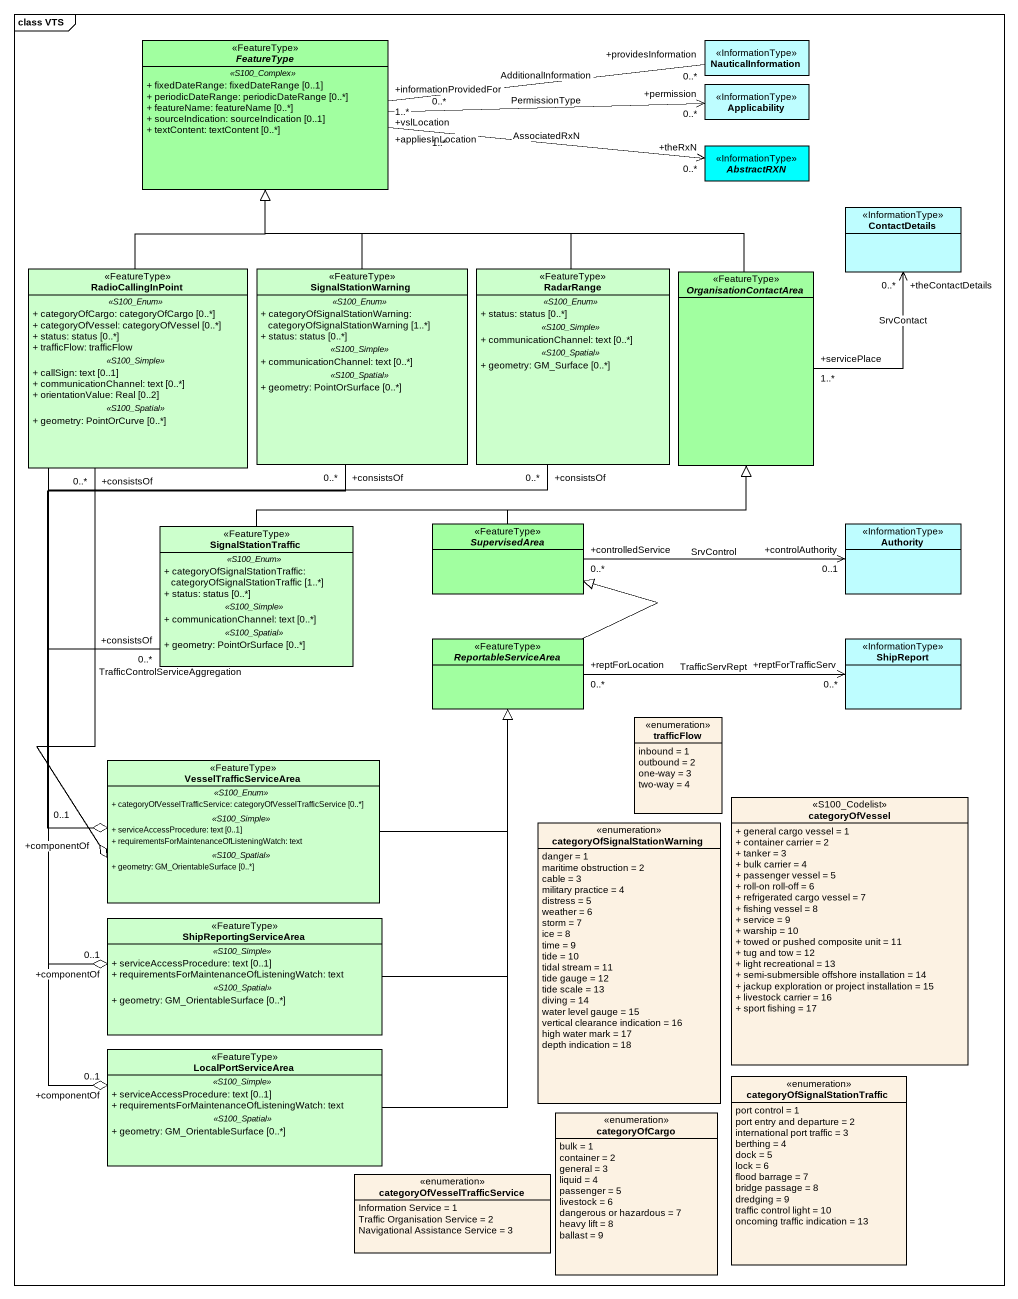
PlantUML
@startuml
mainframe class VTS
hide circle
hide empty members
skinparam classAttributeIconSize 0
abstract class FeatureType <<FeatureType>> #A1FFA0 {
  .. <<S100_Complex>> ..
  + fixedDateRange: fixedDateRange [0..1]
  + periodicDateRange: periodicDateRange [0..*]
  + featureName: featureName [0..*]
  + sourceIndication: sourceIndication [0..1]
  + textContent: textContent [0..*]
}
class NauticalInformation <<InformationType>> #BEFDFF
class Applicability <<InformationType>> #BEFDFF
abstract class AbstractRXN <<InformationType>> #00FFFF
class ContactDetails <<InformationType>> #BEFDFF
class RadioCallingInPoint <<FeatureType>> #CCFFCC {
  .. <<S100_Enum>> ..
  + categoryOfCargo: categoryOfCargo [0..*]
  + categoryOfVessel: categoryOfVessel [0..*]
  + status: status [0..*]
  + trafficFlow: trafficFlow
  .. <<S100_Simple>> ..
  + callSign: text [0..1]
  + communicationChannel: text [0..*]
  + orientationValue: Real [0..2]
  .. <<S100_Spatial>> ..
  + geometry: PointOrCurve [0..*]
}
class SignalStationWarning <<FeatureType>> #CCFFCC {
  .. <<S100_Enum>> ..
  + categoryOfSignalStationWarning: categoryOfSignalStationWarning [1..*]
  + status: status [0..*]
  .. <<S100_Simple>> ..
  + communicationChannel: text [0..*]
  .. <<S100_Spatial>> ..
  + geometry: PointOrSurface [0..*]
}
class RadarRange <<FeatureType>> #CCFFCC {
  .. <<S100_Enum>> ..
  + status: status [0..*]
  .. <<S100_Simple>> ..
  + communicationChannel: text [0..*]
  .. <<S100_Spatial>> ..
  + geometry: GM_Surface [0..*]
}
abstract class OrganisationContactArea <<FeatureType>> #A1FFA0
abstract class SupervisedArea <<FeatureType>> #A1FFA0
class Authority <<InformationType>> #BEFDFF
class SignalStationTraffic <<FeatureType>> #CCFFCC {
  .. <<S100_Enum>> ..
  + categoryOfSignalStationTraffic: categoryOfSignalStationTraffic [1..*]
  + status: status [0..*]
  .. <<S100_Simple>> ..
  + communicationChannel: text [0..*]
  .. <<S100_Spatial>> ..
  + geometry: PointOrSurface [0..*]
}
abstract class ReportableServiceArea <<FeatureType>> #A1FFA0
class ShipReport <<InformationType>> #BEFDFF
enum trafficFlow #FCF2E3 {
  inbound = 1
  outbound = 2
  one-way = 3
  two-way = 4
}
class VesselTrafficServiceArea <<FeatureType>> #CCFFCC {
  .. <<S100_Enum>> ..
  + categoryOfVesselTrafficService: categoryOfVesselTrafficService [0..*]
  .. <<S100_Simple>> ..
  + serviceAccessProcedure: text [0..1]
  + requirementsForMaintenanceOfListeningWatch: text
  .. <<S100_Spatial>> ..
  + geometry: GM_OrientableSurface [0..*]
}
class categoryOfVessel <<S100_Codelist>> #FCF2E3 {
  + general cargo vessel = 1
  + container carrier = 2
  + tanker = 3
  + bulk carrier = 4
  + passenger vessel = 5
  + roll-on roll-off = 6
  + refrigerated cargo vessel = 7
  + fishing vessel = 8
  + service = 9
  + warship = 10
  + towed or pushed composite unit = 11
  + tug and tow = 12
  + light recreational = 13
  + semi-submersible offshore installation = 14
  + jackup exploration or project installation = 15
  + livestock carrier = 16
  + sport fishing = 17
}
enum "categoryOfSignalStationWarning" as categoryOfSignalStationWarni #FCF2E3 {
  danger = 1
  maritime obstruction = 2
  cable = 3
  military practice = 4
  distress = 5
  weather = 6
  storm = 7
  ice = 8
  time = 9
  tide = 10
  tidal stream = 11
  tide gauge = 12
  tide scale = 13
  diving = 14
  water level gauge = 15
  vertical clearance indication = 16
  high water mark = 17
  depth indication = 18
}
class ShipReportingServiceArea <<FeatureType>> #CCFFCC {
  .. <<S100_Simple>> ..
  + serviceAccessProcedure: text [0..1]
  + requirementsForMaintenanceOfListeningWatch: text
  .. <<S100_Spatial>> ..
  + geometry: GM_OrientableSurface [0..*]
}
class LocalPortServiceArea <<FeatureType>> #CCFFCC {
  .. <<S100_Simple>> ..
  + serviceAccessProcedure: text [0..1]
  + requirementsForMaintenanceOfListeningWatch: text
  .. <<S100_Spatial>> ..
  + geometry: GM_OrientableSurface [0..*]
}
enum "categoryOfSignalStationTraffic" as categoryOfSignalStationTraff #FCF2E3 {
  port control = 1
  port entry and departure = 2
  international port traffic = 3
  berthing = 4
  dock = 5
  lock = 6
  flood barrage = 7
  bridge passage = 8
  dredging = 9
  traffic control light = 10
  oncoming traffic indication = 13
}
enum categoryOfCargo #FCF2E3 {
  bulk = 1
  container = 2
  general = 3
  liquid = 4
  passenger = 5
  livestock = 6
  dangerous or hazardous = 7
  heavy lift = 8
  ballast = 9
}
enum "categoryOfVesselTrafficService" as categoryOfVesselTrafficServi #FCF2E3 {
  Information Service = 1
  Traffic Organisation Service = 2
  Navigational Assistance Service = 3
}
FeatureType "+informationProvidedFor\n1..*" -right- "+providesInformation\n0..*" NauticalInformation : AdditionalInformation
FeatureType "+vslLocation\n0..*" -right-> "+permission\n0..*" Applicability : PermissionType
FeatureType "+appliesInLocation\n1..*" -right-> "+theRxN\n0..*" AbstractRXN : AssociatedRxN
RadioCallingInPoint -up-|> FeatureType
RadioCallingInPoint "+consistsOf\n0..*" --o "+componentOf\n0..1" VesselTrafficServiceArea : TrafficControlServiceAggregation
RadioCallingInPoint --o "+componentOf\n0..1" ShipReportingServiceArea
RadioCallingInPoint --o "+componentOf\n0..1" LocalPortServiceArea
SignalStationWarning -up-|> FeatureType
SignalStationWarning "+consistsOf\n0..*" --o VesselTrafficServiceArea
RadarRange -up-|> FeatureType
RadarRange "+consistsOf\n0..*" --o VesselTrafficServiceArea
OrganisationContactArea -left-|> FeatureType
OrganisationContactArea "+servicePlace\n1..*" -up-> "+theContactDetails\n0..*" ContactDetails : SrvContact
SupervisedArea -up-|> OrganisationContactArea
SupervisedArea "+controlledService\n0..*" -right-> "+controlAuthority\n0..1" Authority : SrvControl
SignalStationTraffic -right-|> OrganisationContactArea
SignalStationTraffic "+consistsOf\n0..*" --o VesselTrafficServiceArea
ReportableServiceArea -up-|> SupervisedArea
ReportableServiceArea "+reptForLocation\n0..*" -right-> "+reptForTrafficServ\n0..*" ShipReport : TrafficServRept
VesselTrafficServiceArea -right-|> ReportableServiceArea
ShipReportingServiceArea -up-|> ReportableServiceArea
LocalPortServiceArea -up-|> ReportableServiceArea
@enduml
